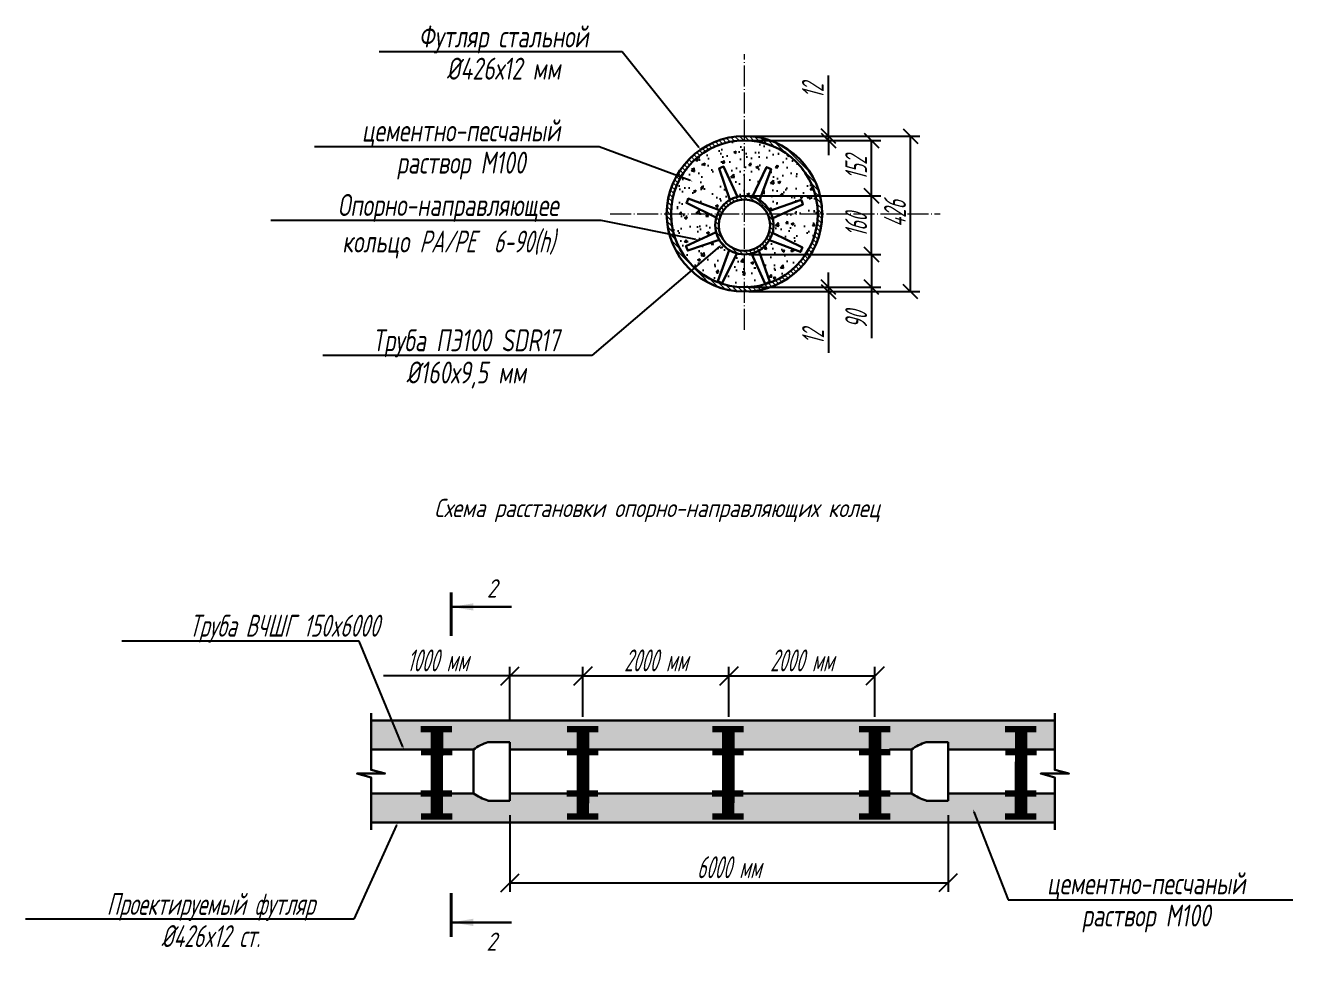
# Model space of a CAD drawing. Header units: metres. Extents: x -30 to 2050, y -904 to 400.
# Drawn here: x 1572 to 1746, y 70.2 to 198.9 of the extents above; entities that cross this region are included whole.
import ezdxf
from ezdxf import colors
from ezdxf.entities.mleader import LeaderData, LeaderLine
from ezdxf.enums import TextEntityAlignment as Align
from ezdxf.math import Vec2, Vec3

# ---------------------------------------------------------------- set-up
doc = ezdxf.new("R2010")
doc.units = ezdxf.units.M
doc.header["$LTSCALE"] = 0.2
doc.linetypes.add('ACAD_ISO04W100', pattern=[30, 24, -3, 0, -3])
for name, color, linetype, lineweight in [('1-ПС-НВК-Деталировка', 7, 'Continuous', 30), ('В1П_Проек.водопровод_текст', 7, 'Continuous', 15), ('МГТ-НВК_Деталировка', 7, 'Continuous', 30), ('МГТ_НВК_переустройство Спецификация', 7, 'Continuous', 18), ('ПС-НВК-Деталировка', 7, 'Continuous', 25)]:
    doc.layers.add(name, color=color, linetype=linetype, lineweight=lineweight)
doc.layers.add('ВЫНОСКИ', color=7, linetype='Continuous')
doc.styles.add('SPDS_2.5', font='spds.shx', dxfattribs={"oblique": 15, "height": 2.5})
doc.styles.get("Standard").update_dxf_attribs({"font": 'SPDS.shx', "width": 0.7, "oblique": 15, "height": 3})
doc.styles.add('СПДС_500', font='spds.shx', dxfattribs={"width": 0.9, "oblique": 15, "height": 500})
doc.dimstyles.new('ISO-25', dxfattribs={"dimtxt": 2.5, "dimasz": 2.5, "dimexe": 1.25, "dimexo": 0.625, "dimtad": 1, "dimtxsty": 'Standard', "dimcen": 2.5, "dimadec": 0, "dimazin": 0, "dimtfac": 1, "dimtmove": 0, "dimatfit": 3, "dimfxl": 1, "dimarcsym": 0})
doc.dimstyles.new('Stand 1', dxfattribs={"dimtxt": 1, "dimasz": 0.4, "dimexe": 0.25, "dimexo": 0.1, "dimgap": 0.2, "dimtad": 0, "dimrnd": 0.05, "dimzin": 1, "dimtxsty": 'Standard', "dimblk": 'OBLIQUE', "dimcen": 2.5, "dimadec": 0, "dimazin": 0, "dimtfac": 1, "dimtmove": 0, "dimatfit": 3, "dimfxl": 1, "dimarcsym": 0})
doc.dimstyles.new('Копия ISO-20', dxfattribs={"dimtxt": 3, "dimasz": 2.5, "dimexe": 1.25, "dimexo": 0.625, "dimtad": 1, "dimlfac": 20, "dimdsep": 46, "dimtxsty": 'Standard', "dimblk": 'OBLIQUE', "dimcen": 2.5, "dimadec": 0, "dimazin": 0, "dimtfac": 1, "dimtmove": 0, "dimatfit": 3, "dimldrblk": 'OBLIQUE', "dimfxl": 1, "dimtvp": 1, "dimarcsym": 0})
pattern_1 = [(50, (-58.1128, 1.454), (3.6436934, -0.3187817), [0.381, -4.191]), (355, (-58.1128, 1.454), (-0.7048684, 3.821137), [0.3048, -3.352812]), (100.45144, (-57.809, 1.4276), (2.938825, 3.502355), [0.3238, -3.561805]), (46.1842, (-58.113, 2.47), (5.421581, -0.840847), [0.5715, -6.2865]), (96.63556, (-57.661, 2.4), (4.748083, 4.948522), [0.4857, -5.342712]), (351.18415, (-58.113, 2.47), (4.748083, 4.948522), [0.4572, -5.029195]), (21, (-57.6048, 2.216), (3.032288, -2.045304), [0.381, -4.191]), (326, (-57.6048, 2.216), (1.2360406, 3.683759), [0.3048, -3.3528]), (71.45144, (-57.352, 2.0457), (4.2683284, 1.6384554), [0.3238, -3.561799]), (37.5, (-58.1128, 1.4541), (0.0617721, 1.6911008), [0, -3.31216, 0, -3.4036, 0, -3.3655]), (7.5, (-58.1128, 1.4541), (1.3363933, 2.0036115), [0, -1.94056, 0, -3.23596, 0, -1.2827]), (327.5, (-59.2456, 1.4541), (2.7118119, -0.1145749), [0, -1.27, 0, -3.9624, 0, -5.2578]), (317.5, (-59.7536, 1.4541), (2.9625836, 0.5085298), [0, -1.651, 0, -2.63144, 0, -3.7338])]
pattern_2 = [(135, (-10714.98596, 4335.45933), (-0.336759605, -0.336759605), [])]

# ---------------------------------------------------------------- blocks, each defined once
blk = doc.blocks.new('_OBLIQUE')
at = {"color": 0, "linetype": 'ByBlock', "lineweight": -2}
blk.add_line((0.5, 0.5), (-0.5, -0.5), dxfattribs=at)
blk = doc.blocks.new('*D74')
at = {"layer": 'Defpoints', "color": 0, "transparency": 16777216}
for p in [(1638.37, 93.78), (1698.37, 93.79), (1698.37, 81.54)]:
    blk.add_point(p, dxfattribs=at)
at = {"layer": 'В1П_Проек.водопровод_текст', "color": 0, "lineweight": -2, "transparency": 16777216}
for p, q in [((1638.37, 90.78), (1638.37, 80.29)), ((1698.37, 90.79), (1698.37, 80.29)), ((1638.37, 81.54), (1698.37, 81.54))]:
    blk.add_line(p, q, dxfattribs=at)
at = {"layer": 'В1П_Проек.водопровод_текст', "color": 0, "lineweight": -2, "transparency": 16777216, "xscale": 2.5, "yscale": 2.5, "zscale": 2.5, "rotation": 180}
blk.add_blockref('_OBLIQUE', (1638.37, 81.54), dxfattribs=at)
at = {"layer": 'В1П_Проек.водопровод_текст', "color": 0, "lineweight": -2, "transparency": 16777216, "xscale": 2.5, "yscale": 2.5, "zscale": 2.5}
blk.add_blockref('_OBLIQUE', (1698.37, 81.54), dxfattribs=at)
at = {"layer": 'В1П_Проек.водопровод_текст', "color": 0, "transparency": 16777216, "insert": (1668.37, 83.67), "char_height": 3, "attachment_point": 5}
blk.add_mtext('6000 мм', dxfattribs=at)
blk = doc.blocks.new('A$C06B5551C')
at = {"layer": '1-ПС-НВК-Деталировка', "color": 251, "linetype": 'ByBlock', "lineweight": 35, "const_width": 0.5}
for points in [[(7.57, 1.4), (7.08, 3.85)], [(2.53, 0.42), (2.05, 2.87)], [(5.76, 1.03), (5.28, 3.48)], [(0.73, 0.05), (0.25, 2.5)]]:
    blk.add_lwpolyline(points, dxfattribs=at)
at = {"layer": '1-ПС-НВК-Деталировка', "color": 251, "ltscale": 10, "const_width": 1}
blk.add_lwpolyline([(0.43, 1.3), (7.32, 2.64)], dxfattribs=at)
blk = doc.blocks.new('*D76')
at = {"layer": 'Defpoints', "color": 0, "transparency": 16777216}
for p in [(1668.37, 109.86), (1648.37, 101.28), (1668.37, 101.28)]:
    blk.add_point(p, dxfattribs=at)
at = {"layer": 'В1П_Проек.водопровод_текст', "color": 0, "lineweight": -2, "transparency": 16777216}
for p, q in [((1648.37, 104.28), (1648.37, 111.11)), ((1648.37, 109.86), (1668.37, 109.86)), ((1668.37, 104.28), (1668.37, 111.11))]:
    blk.add_line(p, q, dxfattribs=at)
at = {"layer": 'В1П_Проек.водопровод_текст', "color": 0, "lineweight": -2, "transparency": 16777216, "xscale": 2.5, "yscale": 2.5, "zscale": 2.5, "rotation": 180}
blk.add_blockref('_OBLIQUE', (1648.37, 109.86), dxfattribs=at)
at = {"layer": 'В1П_Проек.водопровод_текст', "color": 0, "lineweight": -2, "transparency": 16777216, "xscale": 2.5, "yscale": 2.5, "zscale": 2.5}
blk.add_blockref('_OBLIQUE', (1668.37, 109.86), dxfattribs=at)
at = {"layer": 'В1П_Проек.водопровод_текст', "color": 0, "transparency": 16777216, "insert": (1658.37, 111.99), "char_height": 3, "attachment_point": 5}
blk.add_mtext('2000 мм', dxfattribs=at)
blk = doc.blocks.new('*D77')
at = {"layer": 'Defpoints', "color": 0, "transparency": 16777216}
for p in [(1688.37, 109.86), (1668.37, 101.28), (1688.37, 101.28)]:
    blk.add_point(p, dxfattribs=at)
at = {"layer": 'В1П_Проек.водопровод_текст', "color": 0, "lineweight": -2, "transparency": 16777216}
for p, q in [((1668.37, 104.28), (1668.37, 111.11)), ((1668.37, 109.86), (1688.37, 109.86)), ((1688.37, 104.28), (1688.37, 111.11))]:
    blk.add_line(p, q, dxfattribs=at)
at = {"layer": 'В1П_Проек.водопровод_текст', "color": 0, "lineweight": -2, "transparency": 16777216, "xscale": 2.5, "yscale": 2.5, "zscale": 2.5, "rotation": 180}
blk.add_blockref('_OBLIQUE', (1668.37, 109.86), dxfattribs=at)
at = {"layer": 'В1П_Проек.водопровод_текст', "color": 0, "lineweight": -2, "transparency": 16777216, "xscale": 2.5, "yscale": 2.5, "zscale": 2.5}
blk.add_blockref('_OBLIQUE', (1688.37, 109.86), dxfattribs=at)
at = {"layer": 'В1П_Проек.водопровод_текст', "color": 0, "transparency": 16777216, "insert": (1678.37, 111.99), "char_height": 3, "attachment_point": 5}
blk.add_mtext('2000 мм', dxfattribs=at)
blk = doc.blocks.new('*D78')
at = {"layer": 'Defpoints', "color": 0, "transparency": 16777216}
for p in [(1638.37, 109.86), (1648.37, 101.28), (1638.37, 100.78)]:
    blk.add_point(p, dxfattribs=at)
at = {"layer": 'В1П_Проек.водопровод_текст', "color": 0, "lineweight": -2, "transparency": 16777216}
for p, q in [((1638.37, 109.86), (1621.08, 109.86)), ((1638.37, 103.78), (1638.37, 111.11)), ((1648.37, 109.86), (1638.37, 109.86)), ((1648.37, 104.28), (1648.37, 111.11))]:
    blk.add_line(p, q, dxfattribs=at)
at = {"layer": 'В1П_Проек.водопровод_текст', "color": 0, "lineweight": -2, "transparency": 16777216, "xscale": 2.5, "yscale": 2.5, "zscale": 2.5, "rotation": 180}
blk.add_blockref('_OBLIQUE', (1638.37, 109.86), dxfattribs=at)
at = {"layer": 'В1П_Проек.водопровод_текст', "color": 0, "lineweight": -2, "transparency": 16777216, "xscale": 2.5, "yscale": 2.5, "zscale": 2.5}
blk.add_blockref('_OBLIQUE', (1648.37, 109.86), dxfattribs=at)
at = {"layer": 'В1П_Проек.водопровод_текст', "color": 0, "transparency": 16777216, "insert": (1628.48, 111.99), "char_height": 3, "attachment_point": 5}
blk.add_mtext('1000 мм', dxfattribs=at)
blk = doc.blocks.new('*D84')
at = {"layer": 'Defpoints', "color": 0, "transparency": 16777216}
for p in [(1670.49, 163.08), (1670.49, 162.48), (1682.01, 163.08)]:
    blk.add_point(p, dxfattribs=at)
at = {"layer": 'МГТ-НВК_Деталировка', "color": 0, "lineweight": -2, "transparency": 16777216}
for p, q in [((1682.01, 163.08), (1682.01, 165.08)), ((1671.11, 163.08), (1683.26, 163.08)), ((1671.11, 162.48), (1683.26, 162.48)), ((1682.01, 163.08), (1682.01, 162.48)), ((1682.01, 162.48), (1682.01, 154.09))]:
    blk.add_line(p, q, dxfattribs=at)
at = {"layer": 'МГТ-НВК_Деталировка', "color": 0, "lineweight": -2, "transparency": 16777216, "xscale": 2, "yscale": 2, "zscale": 2}
for p, rotation in [((1682.01, 163.08), 270), ((1682.01, 162.48), 90)]:
    blk.add_blockref('_OBLIQUE', p, dxfattribs=dict(at, rotation=rotation))
at = {"layer": 'МГТ-НВК_Деталировка', "color": 0, "lineweight": 0, "transparency": 16777216, "insert": (1679.89, 156.24), "char_height": 3, "attachment_point": 5, "rotation": 90}
blk.add_mtext('12', dxfattribs=at)
blk = doc.blocks.new('*D85')
at = {"layer": 'Defpoints', "color": 0, "transparency": 16777216}
for p in [(1670.49, 183.78), (1670.49, 183.18), (1681.99, 183.78)]:
    blk.add_point(p, dxfattribs=at)
at = {"layer": 'МГТ-НВК_Деталировка', "color": 0, "lineweight": -2, "transparency": 16777216}
for p, q in [((1681.99, 183.78), (1681.99, 192.08)), ((1671.11, 183.78), (1683.24, 183.78)), ((1671.11, 183.18), (1683.24, 183.18)), ((1681.99, 183.18), (1681.99, 183.78)), ((1681.99, 183.18), (1681.99, 181.18))]:
    blk.add_line(p, q, dxfattribs=at)
at = {"layer": 'МГТ-НВК_Деталировка', "color": 0, "lineweight": -2, "transparency": 16777216, "xscale": 2, "yscale": 2, "zscale": 2}
for p, rotation in [((1681.99, 183.78), 270), ((1681.99, 183.18), 90)]:
    blk.add_blockref('_OBLIQUE', p, dxfattribs=dict(at, rotation=rotation))
at = {"layer": 'МГТ-НВК_Деталировка', "color": 0, "lineweight": 0, "transparency": 16777216, "insert": (1679.86, 189.93), "char_height": 3, "attachment_point": 5, "rotation": 90}
blk.add_mtext('12', dxfattribs=at)
blk = doc.blocks.new('*D86')
at = {"layer": 'Defpoints', "color": 0, "transparency": 16777216}
for p in [(1670.49, 175.58), (1687.91, 175.58), (1670.49, 167.58)]:
    blk.add_point(p, dxfattribs=at)
at = {"layer": 'МГТ-НВК_Деталировка', "color": 0, "lineweight": -2, "transparency": 16777216}
for p, q in [((1671.11, 175.58), (1689.16, 175.58)), ((1687.91, 167.58), (1687.91, 175.58)), ((1671.11, 167.58), (1689.16, 167.58))]:
    blk.add_line(p, q, dxfattribs=at)
at = {"layer": 'МГТ-НВК_Деталировка', "color": 0, "lineweight": -2, "transparency": 16777216, "xscale": 2, "yscale": 2, "zscale": 2}
for p, rotation in [((1687.91, 175.58), 90), ((1687.91, 167.58), 270)]:
    blk.add_blockref('_OBLIQUE', p, dxfattribs=dict(at, rotation=rotation))
at = {"layer": 'МГТ-НВК_Деталировка', "color": 0, "lineweight": 0, "transparency": 16777216, "insert": (1685.79, 171.58), "char_height": 3, "attachment_point": 5, "rotation": 90}
blk.add_mtext('160', dxfattribs=at)
blk = doc.blocks.new('*D87')
at = {"layer": 'Defpoints', "color": 0, "transparency": 16777216}
for p in [(1670.49, 167.58), (1670.49, 163.08), (1687.91, 163.08)]:
    blk.add_point(p, dxfattribs=at)
at = {"layer": 'МГТ-НВК_Деталировка', "color": 0, "lineweight": -2, "transparency": 16777216}
for p, q in [((1671.11, 167.58), (1689.16, 167.58)), ((1687.91, 167.58), (1687.91, 163.08)), ((1671.11, 163.08), (1689.16, 163.08)), ((1687.91, 163.08), (1687.91, 156.09))]:
    blk.add_line(p, q, dxfattribs=at)
at = {"layer": 'МГТ-НВК_Деталировка', "color": 0, "lineweight": -2, "transparency": 16777216, "xscale": 2, "yscale": 2, "zscale": 2}
for p, rotation in [((1687.91, 167.58), 90), ((1687.91, 163.08), 270)]:
    blk.add_blockref('_OBLIQUE', p, dxfattribs=dict(at, rotation=rotation))
at = {"layer": 'МГТ-НВК_Деталировка', "color": 0, "lineweight": 0, "transparency": 16777216, "insert": (1685.79, 158.59), "char_height": 3, "attachment_point": 5, "rotation": 90}
blk.add_mtext('90', dxfattribs=at)
blk = doc.blocks.new('*D88')
at = {"layer": 'Defpoints', "color": 0, "transparency": 16777216}
for p in [(1670.49, 183.18), (1687.91, 183.18), (1670.49, 175.58)]:
    blk.add_point(p, dxfattribs=at)
at = {"layer": 'МГТ-НВК_Деталировка', "color": 0, "lineweight": -2, "transparency": 16777216}
for p, q in [((1671.11, 183.18), (1689.16, 183.18)), ((1687.91, 175.58), (1687.91, 183.18)), ((1671.11, 175.58), (1689.16, 175.58))]:
    blk.add_line(p, q, dxfattribs=at)
at = {"layer": 'МГТ-НВК_Деталировка', "color": 0, "lineweight": -2, "transparency": 16777216, "xscale": 2, "yscale": 2, "zscale": 2}
for p, rotation in [((1687.91, 183.18), 90), ((1687.91, 175.58), 270)]:
    blk.add_blockref('_OBLIQUE', p, dxfattribs=dict(at, rotation=rotation))
at = {"layer": 'МГТ-НВК_Деталировка', "color": 0, "lineweight": 0, "transparency": 16777216, "insert": (1685.79, 179.38), "char_height": 3, "attachment_point": 5, "rotation": 90}
blk.add_mtext('152', dxfattribs=at)
blk = doc.blocks.new('*D89')
at = {"layer": 'Defpoints', "color": 0, "transparency": 16777216}
for p in [(1670.49, 183.78), (1693.24, 183.78), (1670.49, 162.48)]:
    blk.add_point(p, dxfattribs=at)
at = {"layer": 'МГТ-НВК_Деталировка', "color": 0, "lineweight": -2, "transparency": 16777216}
for p, q in [((1671.11, 183.78), (1694.49, 183.78)), ((1693.24, 162.48), (1693.24, 183.78)), ((1671.11, 162.48), (1694.49, 162.48))]:
    blk.add_line(p, q, dxfattribs=at)
at = {"layer": 'МГТ-НВК_Деталировка', "color": 0, "lineweight": -2, "transparency": 16777216, "xscale": 2, "yscale": 2, "zscale": 2}
for p, rotation in [((1693.24, 183.78), 90), ((1693.24, 162.48), 270)]:
    blk.add_blockref('_OBLIQUE', p, dxfattribs=dict(at, rotation=rotation))
at = {"layer": 'МГТ-НВК_Деталировка', "color": 0, "lineweight": 0, "transparency": 16777216, "insert": (1691.11, 173.13), "char_height": 3, "attachment_point": 5, "rotation": 90}
blk.add_mtext('426', dxfattribs=at)
blk = doc.blocks.new('разрез')
at = {"layer": 'ВЫНОСКИ', "const_width": 42}
blk.add_lwpolyline([(600, 0), (0, 0)], dxfattribs=at)
at = {"layer": 'ВЫНОСКИ', "lineweight": 30}
blk.add_leader([(400, 0), (400, -823), (400, -447)], dimstyle='Stand 1', override={"dimasz": 300, "dimgap": 0.2, "dimtad": 0}, dxfattribs=at)

msp = doc.modelspace()

# ---------------------------------------------------------------- hatches: boundary and pattern name
h = msp.add_hatch()
h.set_pattern_fill('AR-CONC', color=256, scale=0.02)
h.set_pattern_definition([(50, (-81.4182, 118.8408), (3.6436934, -0.3187817), [0.381, -4.191]), (355, (-81.4182, 118.8408), (-0.7048684, 3.821137), [0.3048, -3.352812]), (100.45144, (-81.1146, 118.8142), (2.938825, 3.502355), [0.3238, -3.561805]), (46.1842, (-81.418, 119.8568), (5.421581, -0.840847), [0.5715, -6.2865]), (96.63556, (-80.9664, 119.7867), (4.748083, 4.948522), [0.4857, -5.342712]), (351.18415, (-81.418, 119.857), (4.748083, 4.948522), [0.4572, -5.029195]), (21, (-80.9102, 119.6028), (3.032288, -2.045304), [0.381, -4.191]), (326, (-80.9102, 119.6028), (1.2360406, 3.683759), [0.3048, -3.3528]), (71.45144, (-80.6575, 119.4323), (4.2683284, 1.6384554), [0.3238, -3.561799]), (37.5, (-81.4182, 118.8408), (0.0617721, 1.6911008), [0, -3.31216, 0, -3.4036, 0, -3.3655]), (7.5, (-81.4182, 118.8408), (1.3363933, 2.0036115), [0, -1.94056, 0, -3.23596, 0, -1.2827]), (327.5, (-82.551, 118.8408), (2.7118119, -0.1145749), [0, -1.27, 0, -3.9624, 0, -5.2578]), (317.5, (-83.059, 118.8408), (2.9625836, 0.5085298), [0, -1.651, 0, -2.63144, 0, -3.7338])])
h.paths.add_polyline_path([(1670.48791, 183.17804, 0.414213562), (1660.43791, 173.12804), (1665.60144, 173.12804), (1662.54333, 174.61823), (1662.6733, 174.92196), (1662.80375, 175.22684), (1667.06144, 173.64186, -0.128148842), (1668.50435, 175.05158), (1667.01883, 179.34499), (1667.32665, 179.46832), (1667.63333, 179.59119), (1669.52826, 175.46122, -0.060643198), (1670.48791, 175.57804)])
h.paths.add_polyline_path([(1666.48791, 171.57804, -0.066482164), (1666.6281, 172.62775), (1665.60144, 173.12804), (1660.43791, 173.12804, 0.414213562), (1670.48791, 163.07804), (1670.48791, 167.57804, -0.066733617), (1669.43433, 167.71929), (1667.44886, 163.63297), (1667.14398, 163.76343), (1666.84025, 163.8934), (1668.42066, 168.15364, -0.127639966), (1667.01635, 169.591), (1662.7205, 168.11011), (1662.59763, 168.41679), (1662.4743, 168.72461), (1666.60569, 170.6145, -0.060894465)])
h.paths.add_polyline_path([(1680.53791, 173.12804), (1675.65774, 173.12804), (1674.37109, 172.53769, -0.060643198), (1674.48791, 171.57804, -0.066482164), (1674.34771, 170.52833), (1678.43249, 168.53785), (1678.30252, 168.23412), (1678.17206, 167.92924), (1673.91437, 169.51422, -0.127894396), (1672.47494, 168.10649), (1673.95583, 163.81063), (1673.64916, 163.68776), (1673.34134, 163.56443), (1671.45145, 167.69583, -0.060894465), (1670.48791, 167.57804), (1670.48791, 163.07804, 0.414213562)])
h.paths.add_polyline_path([(1670.48791, 183.17804), (1670.48791, 175.57804, -0.066733617), (1671.54149, 175.43679), (1673.52696, 179.52311), (1673.83183, 179.39265), (1674.13556, 179.26268), (1672.55515, 175.00244, -0.127894396), (1673.96145, 173.5616), (1678.25485, 175.04712), (1678.37819, 174.73929), (1678.50105, 174.43262), (1675.65774, 173.12804), (1680.53791, 173.12804, 0.414213562)])
h = msp.add_hatch()
h.set_pattern_fill('AR-CONC', color=256, scale=0.02)
h.set_pattern_definition(pattern_1)
h.paths.add_polyline_path([(1712.99263, 103.77961), (1619.35945, 103.77961), (1619.35945, 99.77961), (1633.36997, 99.77961, -0.084624518), (1635.36997, 100.77961), (1638.36997, 100.77961), (1638.36997, 99.77961), (1693.36997, 99.77961), (1695.36997, 100.77961), (1698.36997, 100.77961), (1698.36997, 99.77961), (1712.99263, 99.77961)])
h = msp.add_hatch()
h.set_pattern_fill('AR-CONC', color=256, scale=0.02)
h.set_pattern_definition(pattern_1)
h.paths.add_polyline_path([(1712.99263, 89.77961), (1619.35945, 89.77961), (1619.35945, 93.77961), (1633.36997, 93.77961, 0.084624518), (1635.36997, 92.77961), (1638.36997, 92.77961), (1638.36997, 93.77961), (1693.36997, 93.77961), (1695.36997, 92.77961), (1698.36997, 92.77961), (1698.36997, 93.77961), (1712.99263, 93.77961)])
at = {"layer": 'ПС-НВК-Деталировка', "lineweight": 0}
h = msp.add_hatch(dxfattribs=at)
h.set_pattern_fill('ANSI31', color=256, scale=0.15, angle=90, style=0)
h.set_pattern_definition(pattern_2)
edge = h.paths.add_edge_path(flags=17)
edge.add_line((1670.48791, 183.17804), (1670.48791, 183.77804))
edge.add_arc((1670.48791, 173.12804), 10.65, 90, 180)
edge.add_line((1659.83791, 173.12804), (1660.43791, 173.12804))
edge.add_arc((1670.48791, 173.12804), 10.05, 90, 180, ccw=False)
edge = h.paths.add_edge_path()
edge.add_line((1670.48791, 183.77804), (1670.48791, 183.17804))
edge.add_arc((1670.48791, 173.12804), 10.05, 0, 90, ccw=False)
edge.add_arc((1670.48791, 173.12804), 10.05, -90, 0, ccw=False)
edge.add_line((1670.48791, 163.07804), (1670.48791, 162.47804))
edge.add_arc((1670.48791, 173.12804), 10.65, 270, 360)
edge.add_arc((1670.48791, 173.12804), 10.65, 0, 90)
edge = h.paths.add_edge_path()
edge.add_arc((1670.48791, 173.12804), 10.05, 180, 270, ccw=False)
edge.add_arc((1670.48791, 173.12804), 10.05, 90, 180, ccw=False)
edge.add_line((1670.48791, 183.17804), (1670.48791, 183.77804))
edge.add_arc((1670.48791, 173.12804), 10.65, 90, 180)
edge.add_arc((1670.48791, 173.12804), 10.65, 180, 270)
edge.add_line((1670.48791, 162.47804), (1670.48791, 163.07804))
h = msp.add_hatch(dxfattribs=at)
h.set_pattern_fill('ANSI31', color=256, scale=0.15, angle=90, style=0)
h.set_pattern_definition(pattern_2)
edge = h.paths.add_edge_path()
edge.add_line((1670.48791, 183.17804), (1670.48791, 183.77804))
edge.add_arc((1670.48791, 173.12804), 10.65, 90, 180)
edge.add_arc((1670.48791, 173.12804), 10.65, 180, 270)
edge.add_line((1670.48791, 162.47804), (1670.48791, 162.87804))
edge.add_arc((1670.34977, 172.79455), 9.91747, 178.0729843, 270.7980714, ccw=False)
edge.add_arc((1670.48791, 173.12804), 10.05, 90, 180, ccw=False)
h = msp.add_hatch(dxfattribs=at)
h.set_pattern_fill('ANSI31', color=256, scale=0.15, angle=90, style=0)
h.set_pattern_definition([(135, (-101.9157, 117.29077), (-0.3367596, -0.3367596), [])])
h.paths.add_polyline_path([(1666.48791, 171.57804), (1666.96791, 171.57804, -1), (1674.00791, 171.57804), (1674.48791, 171.57804, 1)])
h.paths.add_polyline_path([(1666.96791, 171.57804), (1666.48791, 171.57804, 1), (1674.48791, 171.57804), (1674.00791, 171.57804, -1)])

# ---------------------------------------------------------------- linework, layer by layer
at = {"color": 251, "linetype": 'ACAD_ISO04W100', "lineweight": 0, "ltscale": 0.6}
for points in [[(1670.48791, 157.25005), (1670.48791, 194.99875)], [(1652.11192, 173.12804), (1697.29171, 173.12804)]]:
    msp.add_lwpolyline(points, dxfattribs=at)
at = {"layer": 'ПС-НВК-Деталировка', "lineweight": 30}
for p, q in [((1619.35945, 103.77961), (1712.99263, 103.77961)), ((1619.35945, 99.77961), (1628.36997, 99.77961)), ((1628.36997, 99.77961), (1633.36997, 99.77961)), ((1633.36997, 99.77961), (1633.36997, 93.77961)), ((1633.36997, 99.77961), (1633.36997, 93.77961)), ((1635.36997, 100.77961), (1638.36997, 100.77961)), ((1638.36997, 100.77961), (1638.36997, 92.77961)), ((1638.36997, 99.77961), (1650.36997, 99.77961)), ((1650.36997, 99.77961), (1668.36997, 99.77961)), ((1668.36997, 99.77961), (1688.36997, 99.77961)), ((1690.36997, 99.77961), (1693.36997, 99.77961)), ((1693.36997, 99.77961), (1693.36997, 93.77961)), ((1693.36997, 99.77961), (1693.36997, 93.77961)), ((1695.36997, 100.77961), (1698.36997, 100.77961)), ((1698.36997, 100.77961), (1698.36997, 92.77961)), ((1698.36997, 99.77961), (1712.99263, 99.77961)), ((1619.35945, 93.77961), (1628.36997, 93.77961)), ((1628.36997, 93.77961), (1633.36997, 93.77961)), ((1635.36997, 92.77961), (1638.36997, 92.77961)), ((1638.36997, 93.77961), (1650.36997, 93.77961)), ((1650.36997, 93.77961), (1668.36997, 93.77961)), ((1668.36997, 93.77961), (1688.36997, 93.77961)), ((1690.36997, 93.77961), (1693.36997, 93.77961)), ((1695.36997, 92.77961), (1698.36997, 92.77961)), ((1698.36997, 93.77961), (1712.99263, 93.77961)), ((1619.35945, 89.77961), (1712.99263, 89.77961))]:
    msp.add_line(p, q, dxfattribs=at)
for points in [[(1668.50435, 175.05158), (1667.01883, 179.34499), (1667.32665, 179.46832), (1667.63333, 179.59119), (1669.52826, 175.46122)], [(1671.54149, 175.43679), (1673.52696, 179.52311), (1673.83183, 179.39265), (1674.13556, 179.26268), (1672.55515, 175.00244)], [(1667.06144, 173.64186), (1662.80375, 175.22684), (1662.6733, 174.92196), (1662.54333, 174.61823), (1666.6281, 172.62775)], [(1673.96145, 173.5616), (1678.25485, 175.04712), (1678.37819, 174.73929), (1678.50105, 174.43262), (1674.37109, 172.53769)], [(1666.60569, 170.6145), (1662.4743, 168.72461), (1662.59763, 168.41679), (1662.7205, 168.11011), (1667.01635, 169.591)], [(1673.91437, 169.51422), (1678.17206, 167.92924), (1678.30252, 168.23412), (1678.43249, 168.53785), (1674.34771, 170.52833)], [(1669.43433, 167.71929), (1667.44886, 163.63297), (1667.14398, 163.76343), (1666.84025, 163.8934), (1668.42066, 168.15364)], [(1671.45145, 167.69583), (1673.34134, 163.56443), (1673.64916, 163.68776), (1673.95583, 163.81063), (1672.47494, 168.10649)], [(1619.35945, 104.77961), (1619.35945, 97.00728), (1621.2913, 96.48964), (1617.42759, 96.48964), (1619.35945, 95.97201), (1619.35945, 88.77961)], [(1712.99263, 104.77961), (1712.99263, 97.00728), (1714.92448, 96.48964), (1711.06077, 96.48964), (1712.99263, 95.97201), (1712.99263, 88.77961)]]:
    msp.add_lwpolyline(points, dxfattribs=at)
for centre, radius in [((1670.48791, 173.12804), 10.65), ((1670.48791, 173.12804), 10.05), ((1670.48791, 171.57804), 4), ((1670.48791, 171.57804), 3.52)]:
    msp.add_circle(centre, radius, dxfattribs=at)
for centre, radius, start, end in [((1637.30304, 94.41347), 6.65316, 106.8908451, 126.2392573), ((1697.30304, 94.41347), 6.65316, 106.8908451, 126.2392573), ((1637.51138, 99.68651), 7.21406, 234.9652351, 252.7322677), ((1697.51138, 99.68651), 7.21406, 234.9652351, 252.7322677)]:
    msp.add_arc(centre, radius, start, end, dxfattribs=at)

# ---------------------------------------------------------------- block references
for name, p, xscale, yscale, zscale, rotation in [('разрез', (1630.34794, 115.31421), 0.01, 0.01, 0.01, 90), ('A$C06B5551C', (1626.33318, 103.83363), 1.718457335428617, 1.718457335428617, 1.718457335428617, 258.8854543698547), ('A$C06B5551C', (1646.33928, 103.83363), 1.718457335428617, 1.718457335428617, 1.718457335428617, 258.8854543698547), ('A$C06B5551C', (1666.24166, 103.83363), 1.718457335428617, 1.718457335428617, 1.718457335428617, 258.8854543698547), ('A$C06B5551C', (1686.33318, 103.83363), 1.718457335428617, 1.718457335428617, 1.718457335428617, 258.8854543698547), ('A$C06B5551C', (1706.33928, 103.83363), 1.718457335428617, 1.718457335428617, 1.718457335428617, 258.8854543698547), ('разрез', (1630.34794, 80.12668), -0.01, 0.01, 0.01, 90)]:
    msp.add_blockref(name, p, dxfattribs=dict(at, xscale=xscale, yscale=yscale, zscale=zscale, rotation=rotation))

# ---------------------------------------------------------------- texts
at = {"layer": 'В1П_Проек.водопровод_текст', "style": 'SPDS_2.5', "oblique": 15}
for p in [(1635.90487, 121.84979), (1635.84591, 73.48194)]:
    msp.add_text('2', height=2.5, dxfattribs=at).set_placement(p, align=Align.MIDDLE)
at = {"layer": 'МГТ_НВК_переустройство Спецификация', "oblique": 15}
msp.add_text('Схема расстановки опорно-направляющих колец', height=2.5, dxfattribs=at).set_placement((1628.00081, 131.61107))

# ---------------------------------------------------------------- dimensions: what is measured, and where the dimension line sits
at = {"layer": 'В1П_Проек.водопровод_текст'}
for base, p1, p2, picture, middle in [((1638.36997, 109.86289), (1648.36997, 101.27961), (1638.36997, 100.77961), '*D78', (1628.47702, 111.98789)), ((1668.36997, 109.86289), (1648.36997, 101.27961), (1668.36997, 101.27961), '*D76', (1658.36997, 111.98789)), ((1688.36997, 109.86289), (1668.36997, 101.27961), (1688.36997, 101.27961), '*D77', (1678.36997, 111.98789)), ((1698.36997, 81.54046), (1638.36997, 93.77961), (1698.36997, 93.78726), '*D74', (1668.36997, 83.66546))]:
    dim = msp.add_linear_dim(base=base, p1=p1, p2=p2, text='<> мм', dimstyle='ISO-25', override={"dimexo": 3, "dimdec": 0, "dimlfac": 100, "dimblk1": 'OBLIQUE', "dimblk2": 'OBLIQUE', "dimsah": 1}, dxfattribs=at)
    dim.commit()
    dim.dimension.update_dxf_attribs({"geometry": picture, "text_midpoint": middle})
at = {"layer": 'МГТ-НВК_Деталировка', "lineweight": 0}
for base, p1, p2, picture, middle in [((1681.9878, 183.77804), (1670.48791, 183.17804), (1670.48791, 183.77804), '*D85', (1679.8628, 189.92841)), ((1693.23718, 183.77804), (1670.48791, 162.47804), (1670.48791, 183.77804), '*D89', (1691.11218, 173.12804)), ((1687.91012, 183.17804), (1670.48791, 175.57804), (1670.48791, 183.17804), '*D88', (1685.78512, 179.37804)), ((1687.91012, 175.57804), (1670.48791, 167.57804), (1670.48791, 175.57804), '*D86', (1685.78512, 171.57804)), ((1687.91012, 163.07804), (1670.48791, 167.57804), (1670.48791, 163.07804), '*D87', (1685.78512, 158.58509))]:
    dim = msp.add_linear_dim(base=base, p1=p1, p2=p2, angle=90, dimstyle='Копия ISO-20', override={"dimasz": 2}, dxfattribs=at)
    dim.commit()
    dim.dimension.update_dxf_attribs({"geometry": picture, "text_midpoint": middle})
dim = msp.add_linear_dim(base=(1682.01402, 163.07804), p1=(1670.48791, 162.47804), p2=(1670.48791, 163.07804), angle=90, dimstyle='Копия ISO-20', override={"dimasz": 2}, dxfattribs=at)
dim.commit()
dim.dimension.update_dxf_attribs({"geometry": '*D84', "text_midpoint": (1682.01402, 156.24362), "dimtype": 160})

# ---------------------------------------------------------------- leaders
at = {"layer": 'В1П_Проек.водопровод_текст'}
ml = msp.add_multileader_mtext('Standard', dxfattribs=at)
ml.set_content('{\\Q10;Футляр стальной \\P%%C426х12 мм }', color=7, style='СПДС_500')
ml.set_leader_properties()
ml.build(insert=Vec2(0, 0))
ml.multileader.update_dxf_attribs({"text_left_attachment_type": 6, "text_right_attachment_type": 6, "dogleg_length": 0, "arrow_head_size": 0.4})
ctx = ml.context
ctx.base_point, ctx.char_height, ctx.arrow_head_size, ctx.landing_gap_size, ctx.plane_origin = Vec3(1621.27948, 195.31034), 3, 0.4, 1, Vec3(1586.8732, 239.37699)
ctx.left_attachment, ctx.right_attachment, ctx.text_align_type = 6, 6, 1
notes = []
notes.append((ctx, [(1, (1, 1, 0), (1653.75752, 195.31034), (-1, 0), 0, [(0, [(1664.48031, 181.92186)], 0, [])])]))
ctx.mtext.insert, ctx.mtext.alignment, ctx.mtext.line_spacing_factor = Vec3(1637.5185, 198.91034), 2, 0.88
ml = msp.add_multileader_mtext('Standard', dxfattribs=at)
ml.set_content('{\\Q10;цементно-песчаный \\Pраствор М100 }', color=7, style='СПДС_500')
ml.set_leader_properties()
ml.build(insert=Vec2(0, 0))
ml.multileader.update_dxf_attribs({"text_left_attachment_type": 6, "text_right_attachment_type": 6, "dogleg_length": 0, "arrow_head_size": 0.4})
ctx = ml.context
ctx.base_point, ctx.char_height, ctx.arrow_head_size, ctx.landing_gap_size, ctx.plane_origin = Vec3(1612.7903, 182.29659), 3, 0.4, 1, Vec3(1586.64543, 233.27903)
ctx.left_attachment, ctx.right_attachment, ctx.text_align_type = 6, 6, 1
notes.append((ctx, [(1, (1, 1, 0), (1650.61905, 182.29659), (-1, 0), 0, [(0, [(1663.43971, 177.54939)], 0, [])])]))
ctx.mtext.insert, ctx.mtext.alignment, ctx.mtext.line_spacing_factor = Vec3(1631.70468, 186.04659), 2, 0.88
ml = msp.add_multileader_mtext('Standard', dxfattribs=at)
ml.set_content('\\pxsm1;{\\Q10;Опорно-направляющее \\P\\ps*;кольцо \\Q15;\\W0.8;PA/PE  6-90(h)}', color=7, style='СПДС_500')
ml.set_leader_properties()
ml.build(insert=Vec2(0, 0))
ml.multileader.update_dxf_attribs({"text_left_attachment_type": 6, "text_right_attachment_type": 6, "dogleg_length": 0, "arrow_head_size": 0.4})
ctx = ml.context
ctx.base_point, ctx.char_height, ctx.arrow_head_size, ctx.landing_gap_size, ctx.plane_origin = Vec3(1609.01554, 172.23917), 3, 0.4, 1, Vec3(1578.66303, 234.20114)
ctx.left_attachment, ctx.right_attachment, ctx.text_align_type = 6, 6, 1
notes.append((ctx, [(1, (1, 1, 0), (1650.87333, 172.23917), (-1, 0), 0, [(0, [(1664.23841, 169.5316)], 0, [])])]))
ctx.mtext.insert, ctx.mtext.alignment, ctx.mtext.line_spacing_factor = Vec3(1629.94444, 175.83917), 2, 0.88
ml = msp.add_multileader_mtext('Standard', dxfattribs=at)
ml.set_content('{\\Q10;Труба ПЭ100 SDR17 \\P%%C160х9,5 мм }', color=7, style='СПДС_500')
ml.set_leader_properties()
ml.build(insert=Vec2(0, 0))
ml.multileader.update_dxf_attribs({"text_left_attachment_type": 6, "text_right_attachment_type": 6, "dogleg_length": 0, "arrow_head_size": 0.4})
ctx = ml.context
ctx.base_point, ctx.char_height, ctx.arrow_head_size, ctx.landing_gap_size, ctx.plane_origin = Vec3(1615.20107, 153.71468), 3, 0.4, 1, Vec3(1560.33636, 227.48569)
ctx.left_attachment, ctx.right_attachment, ctx.text_align_type = 6, 6, 1
notes.append((ctx, [(1, (1, 1, 0), (1649.60107, 153.71468), (-1, 0), 0, [(0, [(1667.38027, 168.92032)], 0, [])])]))
ctx.mtext.insert, ctx.mtext.alignment, ctx.mtext.line_spacing_factor = Vec3(1632.40107, 157.31468), 2, 0.88
ml = msp.add_multileader_mtext('Standard', dxfattribs=at)
ml.set_content('{\\Q15;\\W0.8;Труба ВЧШГ 150x6000\\W0.7; }', color=7, style='СПДС_500')
ml.set_leader_properties()
ml.build(insert=Vec2(0, 0))
ml.multileader.update_dxf_attribs({"text_left_attachment_type": 6, "text_right_attachment_type": 6, "dogleg_length": 0, "arrow_head_size": 0.4})
ctx = ml.context
ctx.base_point, ctx.char_height, ctx.arrow_head_size, ctx.landing_gap_size, ctx.plane_origin = Vec3(1597.18985, 114.6429), 3, 0.4, 1, Vec3(-277.95915, 844.56942)
ctx.left_attachment, ctx.right_attachment, ctx.text_align_type = 6, 6, 1
notes.append((ctx, [(0, (1, 1, 0), (1617.75369, 114.6429), (-1, 0), 0, [(0, [(1623.86471, 99.77961)], 0, [])])]))
ctx.mtext.insert, ctx.mtext.width, ctx.mtext.defined_height, ctx.mtext.alignment, ctx.mtext.line_spacing_factor = Vec3(1607.47177, 118.2429), 31.2292438, 8.48461, 2, 0.88
ml = msp.add_multileader_mtext('Standard', dxfattribs=at)
ml.set_content('{\\Q10;цементно-песчаный \\Pраствор М100 }', color=7, style='СПДС_500')
ml.set_leader_properties()
ml.build(insert=Vec2(0, 0))
ml.multileader.update_dxf_attribs({"text_left_attachment_type": 6, "text_right_attachment_type": 6, "dogleg_length": 0, "arrow_head_size": 0.4})
ctx = ml.context
ctx.base_point, ctx.char_height, ctx.arrow_head_size, ctx.landing_gap_size, ctx.plane_origin = Vec3(1706.61412, 79.21236), 3, 0.4, 1, Vec3(1624.97798, 147.3783)
ctx.left_attachment, ctx.right_attachment, ctx.text_align_type = 6, 6, 1
notes.append((ctx, [(0, (1, 1, 0), (1706.61412, 79.21236), (1, 0), 0, [(0, [(1701.77227, 91.64866)], 0, [])])]))
ctx.mtext.insert, ctx.mtext.alignment, ctx.mtext.line_spacing_factor = Vec3(1725.52849, 82.96236), 2, 0.88
ml = msp.add_multileader_mtext('Standard', dxfattribs=at)
ml.set_content('{\\Q15;\\W0.8;Проектируемый футляр\\P%%C426x12 ст.}', color=7, style='СПДС_500')
ml.set_leader_properties()
ml.build(insert=Vec2(0, 0))
ml.multileader.update_dxf_attribs({"text_left_attachment_type": 6, "text_right_attachment_type": 6, "dogleg_length": 0, "arrow_head_size": 0.4})
ctx = ml.context
ctx.base_point, ctx.char_height, ctx.arrow_head_size, ctx.landing_gap_size, ctx.plane_origin = Vec3(1577.7911, 76.54339), 3, 0.4, 1, Vec3(-274.12615, 834.56942)
ctx.left_attachment, ctx.right_attachment, ctx.text_align_type = 6, 6, 1
notes.append((ctx, [(0, (1, 1, 0), (1616.99275, 76.54339), (-1, 0), 0, [(0, [(1623.00954, 89.77961)], 0, [])])]))
ctx.mtext.insert, ctx.mtext.width, ctx.mtext.defined_height, ctx.mtext.alignment, ctx.mtext.line_spacing_factor = Vec3(1597.39193, 80.14339), 43.5325854, 8.51227, 2, 0.88
for ctx, leaders in notes:
    for number, flags, end, landing, length, lines in leaders:
        leader = LeaderData()
        leader.index, (leader.has_last_leader_line, leader.has_dogleg_vector, leader.attachment_direction) = number, flags
        leader.last_leader_point, leader.dogleg_vector, leader.dogleg_length = Vec3(end), Vec3(landing), length
        for number, points, colour, breaks in lines:
            line = LeaderLine()
            line.index, line.vertices, line.color, line.breaks = number, Vec3.list(points), colors.encode_raw_color(colour), breaks
            leader.lines.append(line)
        ctx.leaders.append(leader)

doc.saveas('drawing.dxf')
